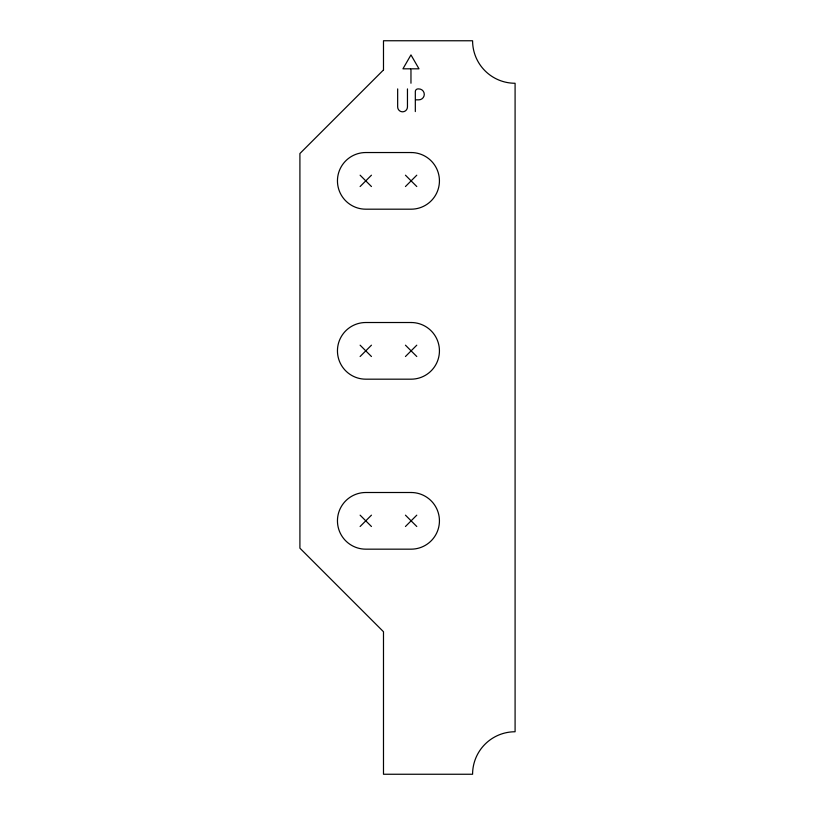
<?xml version="1.0" encoding="UTF-8"?>
<svg xmlns="http://www.w3.org/2000/svg" width="815" height="815" viewBox="0 0 815 815"><rect width="100%" height="100%" fill="white"/><g stroke="black" fill="none" stroke-linecap="round" stroke-linejoin="round"><path stroke-width="1.22" d="M360.118 186.533L371.446 175.194M405.442 186.533L416.781 175.194M360.118 356.512L371.446 345.183M405.442 356.512L416.781 345.183M360.118 526.5L371.446 515.162M405.442 526.5L416.781 515.162M410.403 68.817L402.946 68.817L410.964 54.911L418.991 68.817L410.964 68.817L410.964 83.242M415.895 99.838L418.818 99.838A5.461 5.461 0 0 0 424.279 94.377A5.461 5.461 0 0 0 418.818 88.916L417.983 88.916A2.659 2.659 0 0 0 415.324 91.565L415.324 111.573M405.442 175.194L416.781 186.533M360.118 175.194L371.446 186.533M405.442 345.183L416.781 356.512M360.118 345.183L371.446 356.512M405.442 515.162L416.781 526.5M360.118 515.162L371.446 526.5M407.459 88.916L407.459 106.918A4.9 4.9 0 0 1 402.559 111.818A4.9 4.9 0 0 1 397.659 106.918L397.659 88.916M383.488 69.958L299.91 153.526L299.91 548.169L383.488 631.737L383.488 774.25L472.588 774.25A42.492 42.492 0 0 1 515.09 731.758L515.09 83.262A42.492 42.492 0 0 1 472.588 40.77L383.488 40.75L383.488 69.958M411.117 152.537L365.782 152.537A28.331 28.331 0 0 0 337.451 180.859A28.331 28.331 0 0 0 365.782 209.19L411.117 209.19A28.331 28.331 0 0 0 439.438 180.859A28.331 28.331 0 0 0 411.117 152.537M411.117 322.516L365.782 322.516A28.331 28.331 0 0 0 337.451 350.847A28.331 28.331 0 0 0 365.782 379.179L411.117 379.179A28.331 28.331 0 0 0 439.438 350.847A28.331 28.331 0 0 0 411.117 322.516M411.117 492.505L365.782 492.505A28.331 28.331 0 0 0 337.451 520.836A28.331 28.331 0 0 0 365.782 549.167L411.117 549.167A28.331 28.331 0 0 0 439.438 520.836A28.331 28.331 0 0 0 411.117 492.505"/></g></svg>
